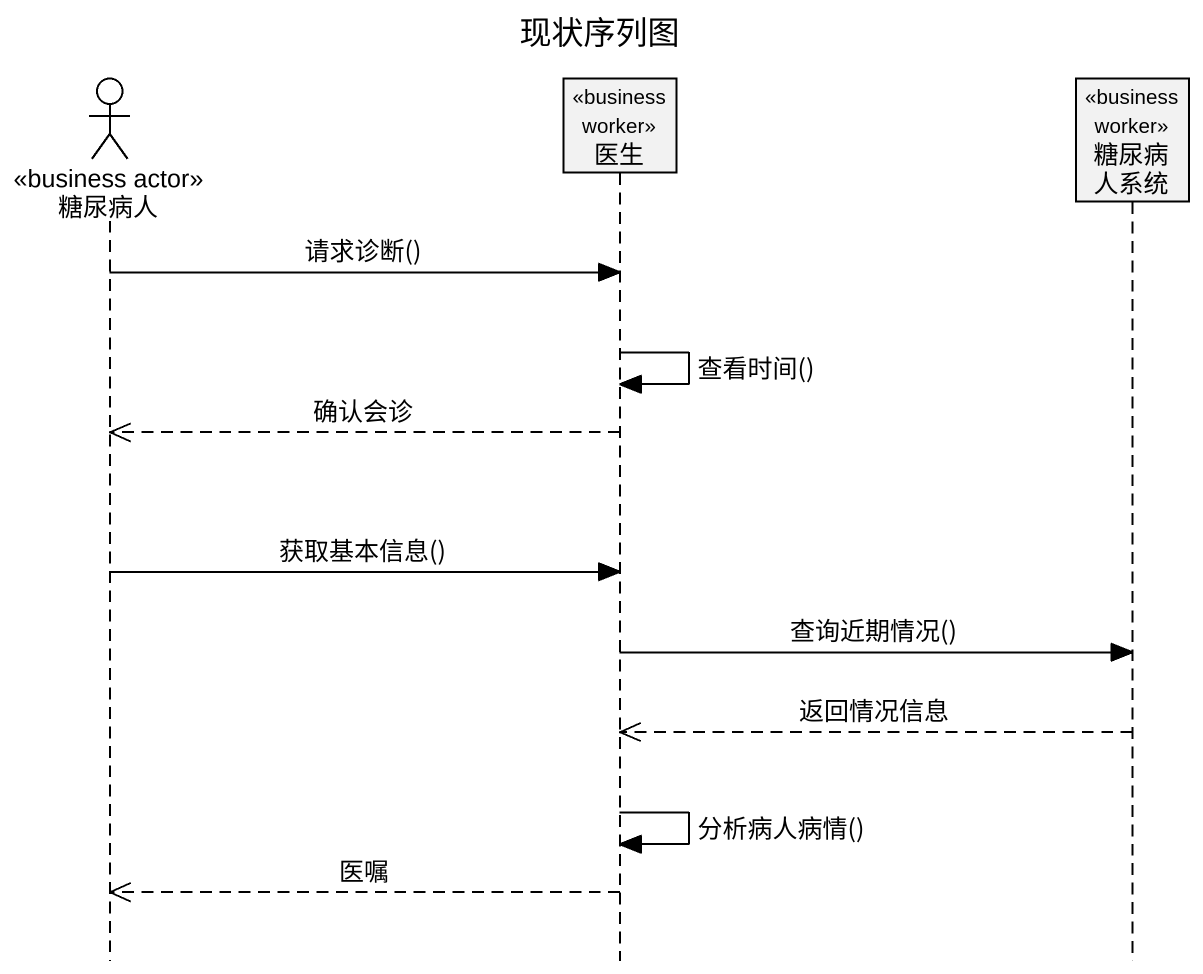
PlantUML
@startuml
title 现状序列图
hide footbox
actor 糖尿病人 <<business actor>>
participant 医生 <<business worker>>
participant 糖尿病人系统 <<business worker>>

糖尿病人 -> 医生 : 请求诊断()
医生 -> 医生 : 查看时间()
医生 -->> 糖尿病人 : 确认会诊
糖尿病人 -> 医生 : 获取基本信息()
医生 -> 糖尿病人系统 : 查询近期情况()
糖尿病人系统 -->> 医生 : 返回情况信息
医生 -> 医生 : 分析病人病情()
医生 -->> 糖尿病人 : 医嘱
@enduml
